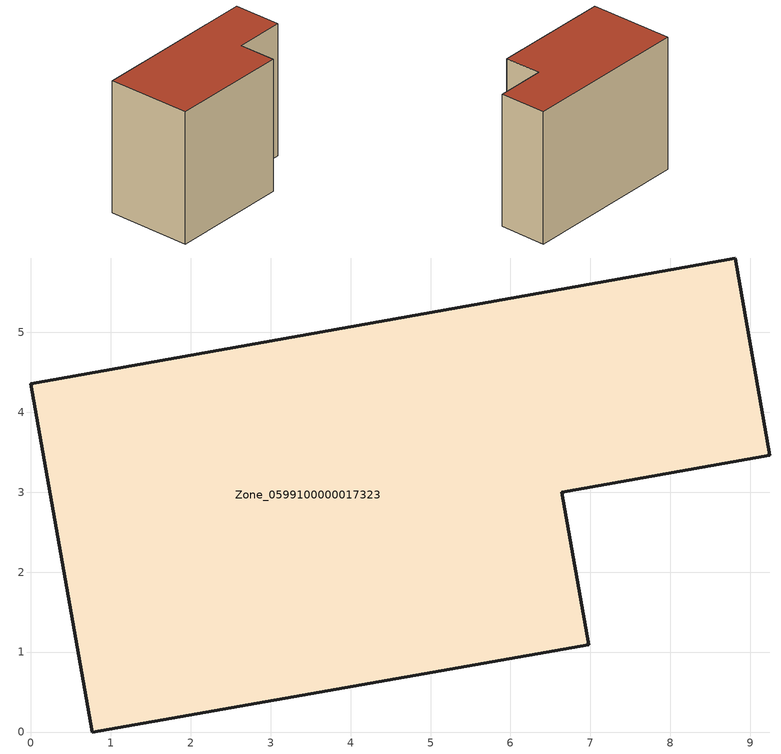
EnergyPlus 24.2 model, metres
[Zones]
Zone_0599100000017323
 floor ground (C_G): 0,4.36 8.81,5.93 9.24,3.46 6.64,3 6.98,1.09 0.77,0 z0
 wall outside (C_F): 0.77,0 6.98,1.09 6.64,3 9.24,3.46 8.81,5.93 0,4.36 0.77,0 z0:7.08
 roof outside (C_R): 8.81,5.93 0,4.36 0.77,0 6.98,1.09 6.64,3 9.24,3.46 z7.08
[BUILDING]
Pand.0599100000017323: North Axis=0; Terrain=City; Loads Convergence Tolerance Value=0.04; Temperature Convergence Tolerance Value=0.4; Solar Distribution=FullExterior; Maximum Number of Warmup Days=25; Minimum Number of Warmup Days=1
[Site:Location]
Rotterdam.The.Hague.AP_ZH_NLD Design_Conditions: Latitude=51.96; Longitude=4.45; Time Zone=1; Elevation=-4.5
[SITE:GROUNDTEMPERATURE:BUILDINGSURFACE]
18, 18, 18, 18, 18, 18, 18, 18, 18, 18, 18, 18
[MATERIAL] Thermal Absorptance=0.9; Solar Absorptance=0.7; Visible Absorptance=0.7
Name | Roughness | Thickness | Conductivity | Density | Specific Heat
G.TI.1946 | MediumSmooth | 0.15 | 1 | 540 | 1210
F.TI.1946 | Rough | 0.3 | 0.857143 | 1920 | 840
R.TI.1946 | MediumRough | 0.2 | 0.1 | 1500 | 1000
[CONSTRUCTION]
C_G: G.TI.1946
C_F: F.TI.1946
C_R: R.TI.1946
[ZONE]
Zone_0599100000017323: Type=1; Multiplier=1; Ceiling Height=Autocalculate; Volume=Autocalculate; Floor Area=autocalculate; Part of Total Floor Area=Yes
[ZONEINFILTRATION:DESIGNFLOWRATE]
Infil_Zone_0599100000017323: Zone or ZoneList or Space or SpaceList=Zone_0599100000017323; Schedule=AlwaysOn; Design Flow Rate Calculation Method=Flow/Area; Flow Rate per Floor Area=0.003; Constant Term Coefficient=1; Temperature Term Coefficient=0; Velocity Term Coefficient=0; Velocity Squared Term Coefficient=0
[HVACTEMPLATE:ZONE:IDEALLOADSAIRSYSTEM]
Zone_0599100000017323: Maximum Heating Supply Air Temperature=50; Minimum Cooling Supply Air Temperature=13; Maximum Heating Supply Air Humidity Ratio=0.0156; Minimum Cooling Supply Air Humidity Ratio=0.0077; Heating Limit=NoLimit; Cooling Limit=NoLimit; Dehumidification Control Type=ConstantSensibleHeatRatio; Cooling Sensible Heat Ratio=0.7; Dehumidification Setpoint=60; Humidification Control Type=None; Humidification Setpoint=30; Outdoor Air Method=None; Outdoor Air Flow Rate per Person=0.00944; Outdoor Air Flow Rate per Zone Floor Area=0; Outdoor Air Flow Rate per Zone=0; Demand Controlled Ventilation Type=None; Outdoor Air Economizer Type=NoEconomizer; Heat Recovery Type=None; Sensible Heat Recovery Effectiveness=0.7; Latent Heat Recovery Effectiveness=0.65
[ZONECONTROL:THERMOSTAT]
ThermostatControl_Zone_0599100000017323: Zone or ZoneList=Zone_0599100000017323; Control Type Schedule=DualSetpointControlType; Control 1=Thermostat_Zone_0599100000017323; Temperature Difference Between Cutout And Setpoint=0
[THERMOSTATSETPOINT:DUALSETPOINT]
Thermostat_Zone_0599100000017323: Heating Setpoint Temperature Schedule=HeatingSetpoint_Zone_0599100000017323; Cooling Setpoint Temperature Schedule=CoolingSetpoint_Zone_0599100000017323
[SCHEDULE:COMPACT]
HeatingSetpoint_Zone_0599100000017323: Through: 12/31, For: AllDays, Until: 24:00, 21
CoolingSetpoint_Zone_0599100000017323: Through: 12/31, For: AllDays, Until: 24:00, 24
DualSetpointControlType: Through: 12/31, For: AllDays, Until: 24:00, 4
AlwaysOn: Through: 12/31, For: AllDays, Until: 24:00, 1
